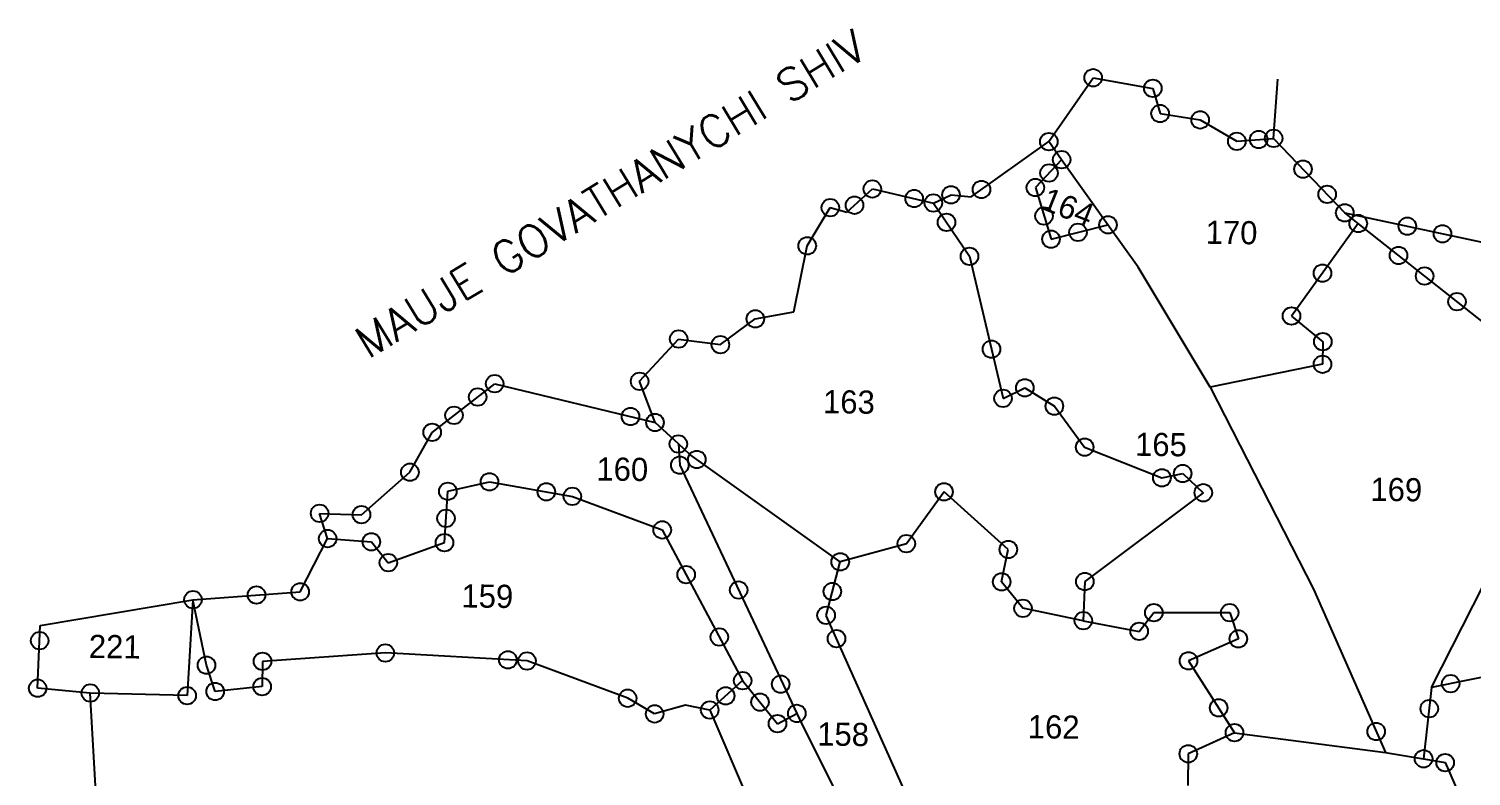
# Model space of a CAD drawing. Header units: metres. Extents: x 288131 to 289837, y 2081162 to 2084367.
# Drawn here: x 288140 to 288708, y 2083659 to 2083953 of the extents above; entities that cross this region are included whole.
import ezdxf
from ezdxf.enums import TextEntityAlignment as Align

# ---------------------------------------------------------------- set-up
doc = ezdxf.new("R2010")
doc.units = ezdxf.units.M
doc.header["$LTSCALE"] = 10
doc.header["$MEASUREMENT"] = 0
doc.linetypes.add('DIVIDE', pattern=[1.25, 0.5, -0.25, 0, -0.25, 0, -0.25])
for name, color, linetype in [('POLY_PARCEL', 6, 'Continuous'), ('TEXT_MAPOUT', 7, 'Continuous'), ('TEXT_PARCEL', 7, 'Continuous'), ('V_BOUND_LINE', 7, 'Continuous'), ('V_DIVIDE_LINE', 7, 'DIVIDE')]:
    doc.layers.add(name, color=color, linetype=linetype)
doc.styles.get("Standard").update_dxf_attribs({"font": 'simplex.shx'})
doc.styles.add('TEXT_MAP', font='')
doc.styles.get('TEXT_MAP').set_extended_font_data('Kruti Dev 050')

msp = doc.modelspace()

# ---------------------------------------------------------------- linework, layer by layer
for centre in [(288558.8, 2083934.19), (288582.32, 2083930.01), (288585.17, 2083920.09), (288600.96, 2083917.59), (288623.99, 2083909.86), (288629.88, 2083910.33), (288541.36, 2083909.03), (288615.36, 2083909.18), (288546.41, 2083901.93), (288541.44, 2083896.66), (288641.45, 2083898.21), (288471.9, 2083890.42), (288502.86, 2083888.08), (288514.83, 2083890.21), (288536.07, 2083890.95), (288650.94, 2083888.27), (288455.33, 2083883.05), (288464.83, 2083883.99), (288488.32, 2083886.62), (288495.9, 2083884.87), (288501.08, 2083877.24), (288539.45, 2083879.78), (288564.65, 2083876.3), (288657.88, 2083881), (288663.19, 2083876.79), (288682.49, 2083875.73), (288542.22, 2083870.62), (288552.84, 2083873.31), (288696.34, 2083872.76), (288446.25, 2083868), (288510.14, 2083863.9), (288679.06, 2083864.23), (288649.09, 2083857.24), (288689.31, 2083856.11), (288702.06, 2083846.01), (288425.8, 2083839.25), (288636.92, 2083840.36), (288395.61, 2083831.3), (288649.24, 2083830.26), (288412.06, 2083829.12), (288518.78, 2083827.3), (288649.14, 2083821.38), (288323.2, 2083813.71), (288380.24, 2083814.68), (288316.48, 2083808.49), (288523.34, 2083807.96), (288531.92, 2083812.12), (288543.56, 2083804.88), (288307.19, 2083801.27), (288376.66, 2083800.79), (288386.31, 2083798.46), (288298.57, 2083794.57), (288395.51, 2083790), (288555.46, 2083788.75), (288396.06, 2083781.63), (288402.77, 2083783.89), (288289.81, 2083778.86), (288321.13, 2083775.08), (288585.89, 2083776.66), (288594.08, 2083778.34), (288304.73, 2083771.37), (288343.53, 2083771.16), (288353.77, 2083769.36), (288500.1, 2083771.14), (288602.17, 2083770.78), (288254.25, 2083762.66), (288270.72, 2083762.14), (288304.04, 2083760.7), (288257.42, 2083752.74), (288274.63, 2083751.48), (288303.42, 2083751.14), (288389.16, 2083756.15), (288485.28, 2083750.72), (288525.42, 2083748.46), (288281.29, 2083743.23), (288459.24, 2083743.57), (288398.56, 2083738.51), (288522.78, 2083735.7), (288555.53, 2083735.81), (288204.39, 2083728.67), (288229.39, 2083730.51), (288246.62, 2083731.79), (288419.25, 2083732.46), (288456.15, 2083731.88), (288453.67, 2083722.5), (288531.19, 2083725.29), (288582.7, 2083723.59), (288612.57, 2083723.59), (288554.95, 2083720.39), (288144.02, 2083712.52), (288411.62, 2083714.01), (288457.78, 2083713.34), (288576.93, 2083716.2), (288616, 2083713.24), (288280.15, 2083707.71), (288209.7, 2083702.87), (288231.76, 2083704.39), (288328.39, 2083704.98), (288335.93, 2083704.56), (288596.34, 2083704.6), (288231.64, 2083694.44), (288420.8, 2083696.79), (288435.79, 2083695.39), (288699.59, 2083695.6), (288143.23, 2083693.81), (288163.97, 2083691.91), (288202.09, 2083690.89), (288213.13, 2083692.53), (288375.57, 2083689.87), (288414.1, 2083690.8), (288427.63, 2083688.35), (288386.16, 2083683.7), (288407.86, 2083685.22), (288442.15, 2083683.89), (288608.21, 2083686.1), (288691.15, 2083685.75), (288434.54, 2083679.84), (288614.49, 2083676.31), (288670.25, 2083676.75), (288596.26, 2083668), (288688.91, 2083666.04), (288697.42, 2083664.51)]:
    msp.add_circle(centre, 3.45)
at = {"layer": 'POLY_PARCEL'}
for p, q in [((288546.41, 2083901.93), (288541.36, 2083909.03)), ((288546.41, 2083901.93), (288536.07, 2083890.95)), ((288564.65, 2083876.3), (288546.41, 2083901.93)), ((288536.07, 2083890.95), (288542.22, 2083870.62)), ((288495.9, 2083884.87), (288510.14, 2083863.9)), ((288663.19, 2083876.79), (288657.88, 2083881)), ((288542.22, 2083870.62), (288564.65, 2083876.3)), ((288576.57, 2083859.55), (288564.65, 2083876.3)), ((288663.19, 2083876.79), (288636.92, 2083840.36)), ((288747.57, 2083809.96), (288663.19, 2083876.79)), ((288510.14, 2083863.9), (288523.34, 2083807.96)), ((288604.94, 2083812.32), (288576.57, 2083859.55)), ((288636.92, 2083840.36), (288649.24, 2083830.26)), ((288649.24, 2083830.26), (288649.14, 2083821.38)), ((288649.14, 2083821.38), (288604.94, 2083812.32)), ((288523.34, 2083807.96), (288531.92, 2083812.12)), ((288531.92, 2083812.12), (288543.56, 2083804.88)), ((288604.94, 2083812.32), (288645.51, 2083732.81)), ((288543.56, 2083804.88), (288555.46, 2083788.75)), ((288395.51, 2083790), (288386.31, 2083798.46)), ((288395.51, 2083790), (288396.06, 2083781.63)), ((288400.03, 2083785.85), (288395.51, 2083790)), ((288555.46, 2083788.75), (288585.89, 2083776.66)), ((288459.24, 2083743.57), (288400.03, 2083785.85)), ((288396.06, 2083781.63), (288442.15, 2083683.89)), ((288585.89, 2083776.66), (288594.08, 2083778.34)), ((288594.08, 2083778.34), (288602.17, 2083770.78)), ((288692.09, 2083694.07), (288734.67, 2083778.27)), ((288303.42, 2083751.14), (288304.73, 2083771.37)), ((288304.73, 2083771.37), (288321.13, 2083775.08)), ((288321.13, 2083775.08), (288353.77, 2083769.36)), ((288353.77, 2083769.36), (288389.16, 2083756.15)), ((288500.1, 2083771.14), (288485.28, 2083750.72)), ((288525.42, 2083748.46), (288500.1, 2083771.14)), ((288602.17, 2083770.78), (288555.53, 2083735.81)), ((288389.16, 2083756.15), (288420.8, 2083696.79)), ((288257.42, 2083752.74), (288274.63, 2083751.48)), ((288274.63, 2083751.48), (288281.29, 2083743.23)), ((288281.29, 2083743.23), (288303.42, 2083751.14)), ((288485.28, 2083750.72), (288459.24, 2083743.57)), ((288453.67, 2083722.5), (288459.24, 2083743.57)), ((288522.78, 2083735.7), (288525.42, 2083748.46)), ((288531.19, 2083725.29), (288522.78, 2083735.7)), ((288555.53, 2083735.81), (288554.95, 2083720.39)), ((288645.51, 2083732.81), (288673.89, 2083668.52)), ((288204.39, 2083728.67), (288202.09, 2083690.89)), ((288209.7, 2083702.87), (288204.39, 2083728.67)), ((288498.68, 2083622.12), (288453.67, 2083722.5)), ((288554.95, 2083720.39), (288531.19, 2083725.29)), ((288554.95, 2083720.39), (288576.93, 2083716.2)), ((288576.93, 2083716.2), (288582.7, 2083723.59)), ((288582.7, 2083723.59), (288612.57, 2083723.59)), ((288612.57, 2083723.59), (288616, 2083713.24)), ((288616, 2083713.24), (288596.34, 2083704.6)), ((288231.76, 2083704.39), (288231.64, 2083694.44)), ((288280.15, 2083707.71), (288231.76, 2083704.39)), ((288335.93, 2083704.56), (288280.15, 2083707.71)), ((288375.57, 2083689.87), (288335.93, 2083704.56)), ((288596.34, 2083704.6), (288614.49, 2083676.31)), ((288213.13, 2083692.53), (288209.7, 2083702.87)), ((288726.66, 2083701.11), (288692.09, 2083694.07)), ((288202.09, 2083690.89), (288163.97, 2083691.91)), ((288231.64, 2083694.44), (288213.13, 2083692.53)), ((288420.8, 2083696.79), (288407.86, 2083685.22)), ((288420.8, 2083696.79), (288434.54, 2083679.84)), ((288692.09, 2083694.07), (288688.91, 2083666.04)), ((288386.16, 2083683.7), (288375.57, 2083689.87)), ((288398.28, 2083687.11), (288386.16, 2083683.7)), ((288407.86, 2083685.22), (288398.28, 2083687.11)), ((288407.86, 2083685.22), (288423.5, 2083648.71)), ((288434.54, 2083679.84), (288442.15, 2083683.89)), ((288442.15, 2083683.89), (288444.25, 2083679.44)), ((288444.25, 2083679.44), (288503.98, 2083560.23)), ((288614.49, 2083676.31), (288596.26, 2083668)), ((288614.49, 2083676.31), (288673.89, 2083668.52)), ((288596.26, 2083668), (288596.11, 2083655.57)), ((288673.89, 2083668.52), (288688.91, 2083666.04)), ((288688.91, 2083666.04), (288697.42, 2083664.51)), ((288697.42, 2083664.51), (288707.11, 2083642.37))]:
    msp.add_line(p, q, dxfattribs=at)
at = {"layer": 'V_BOUND_LINE'}
for p, q in [((288541.36, 2083909.03), (288558.8, 2083934.19)), ((288558.8, 2083934.19), (288582.32, 2083930.01)), ((288582.32, 2083930.01), (288585.17, 2083920.09)), ((288585.17, 2083920.09), (288600.96, 2083917.59)), ((288600.96, 2083917.59), (288615.36, 2083909.18)), ((288510.77, 2083887.32), (288541.36, 2083909.03)), ((288615.36, 2083909.18), (288629.88, 2083910.33)), ((288629.88, 2083910.33), (288657.88, 2083881)), ((288461.9, 2083881.32), (288471.9, 2083890.42)), ((288471.9, 2083890.42), (288495.9, 2083884.87)), ((288495.9, 2083884.87), (288502.86, 2083888.08)), ((288502.86, 2083888.08), (288510.77, 2083887.32)), ((288446.25, 2083868), (288455.33, 2083883.05)), ((288455.33, 2083883.05), (288461.9, 2083881.32)), ((288657.88, 2083881), (288718.19, 2083868.08)), ((288440.99, 2083842.03), (288446.25, 2083868)), ((288425.8, 2083839.25), (288440.99, 2083842.03)), ((288412.06, 2083829.12), (288425.8, 2083839.25)), ((288380.24, 2083814.68), (288395.61, 2083831.3)), ((288395.61, 2083831.3), (288412.06, 2083829.12)), ((288298.57, 2083794.57), (288323.2, 2083813.71)), ((288323.2, 2083813.71), (288386.31, 2083798.46)), ((288386.31, 2083798.46), (288380.24, 2083814.68)), ((288289.81, 2083778.86), (288298.57, 2083794.57)), ((288270.72, 2083762.14), (288289.81, 2083778.86)), ((288257.42, 2083752.74), (288254.25, 2083762.66)), ((288254.25, 2083762.66), (288270.72, 2083762.14)), ((288246.62, 2083731.79), (288257.42, 2083752.74)), ((288204.39, 2083728.67), (288246.62, 2083731.79)), ((288144.27, 2083718.52), (288204.39, 2083728.67)), ((288143.23, 2083693.81), (288144.27, 2083718.52)), ((288163.97, 2083691.91), (288143.23, 2083693.81)), ((288166.7, 2083644.55), (288163.97, 2083691.91))]:
    msp.add_line(p, q, dxfattribs=at)
at = {"layer": 'V_DIVIDE_LINE', "ltscale": 10}
msp.add_line((288629.88, 2083910.33), (288631.53, 2083933.68), dxfattribs=at)

# ---------------------------------------------------------------- texts
at = {"layer": 'TEXT_MAPOUT'}
msp.add_text('MAUJE GOVATHANYCHI SHIV', height=12.6732, rotation=31.2487, dxfattribs=at).set_placement((288273.34, 2083823.15))
at = {"layer": 'TEXT_PARCEL', "style": 'TEXT_MAP'}
for s, rotation, p in [('164', 338.4088, (288548.94, 2083883.25)), ('170', 359.3123, (288613.32, 2083873.26)), ('163', 359.3123, (288462.67, 2083806.55)), ('165', 359.3123, (288585.52, 2083789.79)), ('160', 359.3123, (288373.44, 2083780.06)), ('169', 359.3123, (288678.18, 2083772.05)), ('159', 359.3123, (288320.3, 2083730.08)), ('221', 359.3123, (288173.59, 2083710.25)), ('158', 359.3123, (288460.38, 2083675.7)), ('162', 359.3123, (288543.29, 2083678.57))]:
    msp.add_text(s, height=9.125, rotation=rotation, dxfattribs=at).set_placement(p, align=Align.MIDDLE)

doc.saveas('drawing.dxf')
